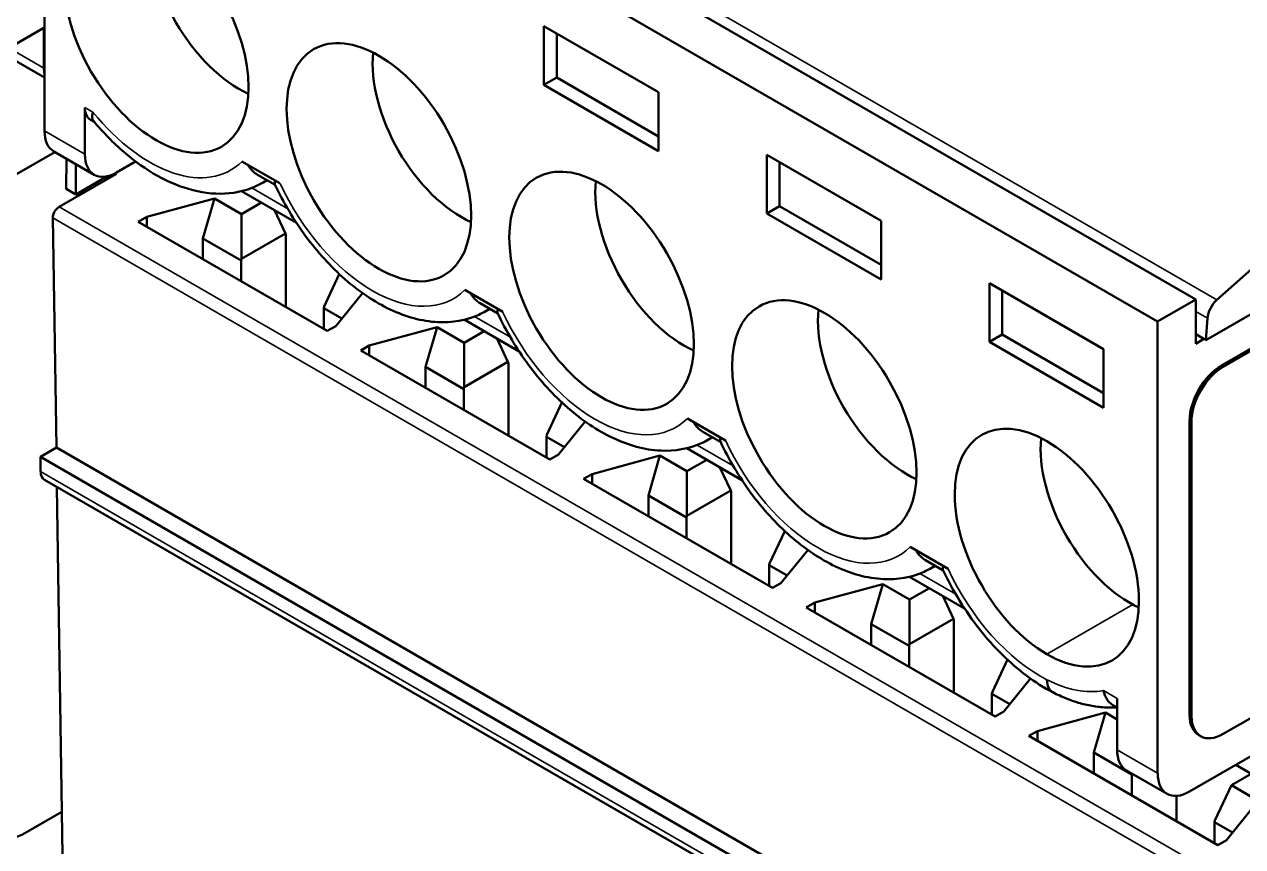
# Model space of a CAD drawing. Header units: millimetres. Extents: x 3100 to 5091, y 868 to 1900.
# Drawn here: x 4079.31 to 4092.85, y 1717.52 to 1726.66 of the extents above; entities that cross this region are included whole.
import ezdxf

# ---------------------------------------------------------------- set-up
doc = ezdxf.new("R2010")
doc.units = ezdxf.units.MM
doc.header["$LTSCALE"] = 1.8
doc.layers.add('외형선(ISO)', color=7, linetype='Continuous', lineweight=50)
doc.layers.add('좁은 외형선(ISO)', color=7, linetype='Continuous', lineweight=35)

msp = doc.modelspace()

# ---------------------------------------------------------------- linework, layer by layer
at = {"layer": '외형선(ISO)'}
for p, q in [((4079.961, 1730.742), (4092.332, 1723.599)), ((4079.537, 1725.475), (4079.537, 1730.497)), ((4079.537, 1730.497), (4091.907, 1723.354)), ((4085.087, 1726.639), (4085.087, 1725.986)), ((4086.36, 1725.904), (4085.087, 1726.639)), ((4079.53, 1726.622), (4078.54, 1726.051)), ((4079.53, 1726.173), (4079.53, 1726.622)), ((4085.229, 1726.067), (4085.229, 1726.557)), ((4079.053, 1726.347), (4079.537, 1726.068)), ((4085.087, 1725.986), (4085.229, 1726.067)), ((4085.087, 1725.986), (4086.36, 1725.251)), ((4086.36, 1725.414), (4085.229, 1726.067)), ((4086.36, 1725.251), (4086.36, 1725.904)), ((4079.985, 1725.216), (4079.985, 1725.736)), ((4092.564, 1723.596), (4095.04, 1725.791)), ((4080.047, 1725.599), (4080.089, 1725.574)), ((4096.45, 1725.462), (4092.442, 1723.149)), ((4079.148, 1724.948), (4079.652, 1725.239)), ((4080.088, 1724.988), (4079.64, 1725.246)), ((4079.777, 1724.83), (4079.782, 1725.164)), ((4087.562, 1725.21), (4087.562, 1724.557)), ((4088.835, 1724.475), (4087.562, 1725.21)), ((4079.883, 1724.769), (4079.883, 1725.106)), ((4080.549, 1725.134), (4080.338, 1725.012)), ((4081.731, 1725.135), (4082.153, 1724.892)), ((4087.704, 1724.638), (4087.704, 1725.128)), ((4080.335, 1724.998), (4079.699, 1724.63)), ((4080.23, 1724.969), (4079.883, 1724.769)), ((4080.237, 1724.941), (4080.237, 1724.971)), ((4080.335, 1724.998), (4080.324, 1725.004)), ((4082.1, 1724.874), (4081.902, 1724.988)), ((4081.967, 1724.901), (4082.01, 1724.926)), ((4092.615, 1722.865), (4096.297, 1724.991)), ((4096.218, 1724.92), (4092.636, 1722.852)), ((4079.777, 1724.83), (4079.883, 1724.769)), ((4081.725, 1724.804), (4082.337, 1724.451)), ((4080.672, 1724.518), (4081.426, 1724.722)), ((4081.297, 1724.279), (4081.426, 1724.722)), ((4081.426, 1724.722), (4081.726, 1724.549)), ((4081.726, 1724.549), (4081.946, 1724.677)), ((4087.562, 1724.557), (4087.704, 1724.638)), ((4088.835, 1723.985), (4087.704, 1724.638)), ((4079.629, 1724.507), (4079.668, 1721.954)), ((4080.672, 1724.518), (4080.577, 1724.463)), ((4080.672, 1724.408), (4080.672, 1724.518)), ((4081.726, 1724.549), (4081.726, 1724.054)), ((4082.213, 1724.335), (4082.094, 1724.592)), ((4087.562, 1724.557), (4088.835, 1723.822)), ((4088.835, 1723.822), (4088.835, 1724.475)), ((4082.677, 1723.251), (4080.577, 1724.463)), ((4081.726, 1724.054), (4082.213, 1724.335)), ((4082.213, 1724.335), (4082.217, 1724.32)), ((4081.297, 1724.047), (4081.297, 1724.279)), ((4081.297, 1724.279), (4081.722, 1724.034)), ((4082.217, 1723.516), (4082.217, 1724.32)), ((4081.726, 1724.054), (4081.722, 1724.034)), ((4081.722, 1723.802), (4081.722, 1724.034)), ((4082.812, 1723.883), (4082.645, 1723.523)), ((4082.772, 1723.305), (4083.07, 1723.672)), ((4084.206, 1723.707), (4084.628, 1723.463)), ((4090.037, 1723.781), (4090.037, 1723.128)), ((4091.306, 1723.048), (4090.037, 1723.781)), ((4090.179, 1723.21), (4090.179, 1723.699)), ((4082.645, 1723.523), (4082.641, 1723.503)), ((4084.575, 1723.445), (4084.377, 1723.559)), ((4091.907, 1723.354), (4092.332, 1723.599)), ((4092.332, 1723.599), (4092.332, 1723.109)), ((4082.641, 1723.272), (4082.641, 1723.503)), ((4082.839, 1723.389), (4082.641, 1723.503)), ((4084.442, 1723.472), (4084.485, 1723.497)), ((4092.442, 1723.149), (4092.46, 1723.392)), ((4082.677, 1723.251), (4082.772, 1723.305)), ((4083.146, 1723.089), (4083.901, 1723.293)), ((4083.772, 1722.85), (4083.901, 1723.293)), ((4083.901, 1723.293), (4084.201, 1723.12)), ((4084.2, 1723.376), (4084.812, 1723.022)), ((4091.907, 1718.333), (4091.907, 1723.354)), ((4084.201, 1723.12), (4084.421, 1723.248)), ((4084.201, 1723.12), (4084.201, 1722.625)), ((4084.687, 1722.906), (4084.568, 1723.163)), ((4090.037, 1723.128), (4090.179, 1723.21)), ((4090.037, 1723.128), (4091.306, 1722.395)), ((4090.179, 1723.21), (4091.306, 1722.558)), ((4092.332, 1723.213), (4092.421, 1723.161)), ((4092.332, 1723.109), (4092.421, 1723.161)), ((4092.421, 1723.161), (4092.442, 1723.149)), ((4083.146, 1723.089), (4083.052, 1723.034)), ((4085.152, 1721.822), (4083.052, 1723.034)), ((4083.146, 1722.98), (4083.146, 1723.089)), ((4091.306, 1722.395), (4091.306, 1723.048)), ((4083.772, 1722.85), (4084.197, 1722.605)), ((4083.772, 1722.618), (4083.772, 1722.85)), ((4084.201, 1722.625), (4084.687, 1722.906)), ((4084.687, 1722.906), (4084.692, 1722.891)), ((4084.692, 1722.088), (4084.692, 1722.891)), ((4084.201, 1722.625), (4084.197, 1722.605)), ((4084.197, 1722.373), (4084.197, 1722.605)), ((4085.287, 1722.455), (4085.12, 1722.095)), ((4085.247, 1721.877), (4085.544, 1722.243)), ((4086.681, 1722.278), (4087.103, 1722.034)), ((4092.261, 1718.976), (4092.261, 1722.252)), ((4092.282, 1722.24), (4092.282, 1718.963)), ((4085.12, 1722.095), (4085.116, 1722.075)), ((4085.314, 1721.96), (4085.116, 1722.075)), ((4085.116, 1721.843), (4085.116, 1722.075)), ((4087.05, 1722.016), (4086.852, 1722.13)), ((4086.917, 1722.043), (4086.959, 1722.068)), ((4079.491, 1721.852), (4079.668, 1721.954)), ((4079.668, 1721.954), (4092.756, 1714.398)), ((4086.675, 1721.947), (4087.287, 1721.593)), ((4079.493, 1721.687), (4079.491, 1721.852)), ((4079.491, 1721.852), (4092.579, 1714.295)), ((4085.152, 1721.822), (4085.247, 1721.877)), ((4085.621, 1721.66), (4086.376, 1721.864)), ((4086.247, 1721.421), (4086.376, 1721.864)), ((4086.376, 1721.864), (4086.675, 1721.692)), ((4086.675, 1721.692), (4086.896, 1721.819)), ((4085.621, 1721.66), (4085.527, 1721.605)), ((4085.621, 1721.551), (4085.621, 1721.66)), ((4086.675, 1721.692), (4086.675, 1721.196)), ((4087.162, 1721.477), (4087.043, 1721.734)), ((4092.616, 1714.043), (4079.537, 1721.595)), ((4079.674, 1721.515), (4079.736, 1717.424)), ((4087.627, 1720.393), (4085.527, 1721.605)), ((4086.247, 1721.421), (4086.671, 1721.176)), ((4086.247, 1721.189), (4086.247, 1721.421)), ((4086.675, 1721.196), (4087.162, 1721.477)), ((4087.162, 1721.477), (4087.166, 1721.462)), ((4087.166, 1720.659), (4087.166, 1721.462)), ((4086.675, 1721.196), (4086.671, 1721.176)), ((4086.671, 1720.945), (4086.671, 1721.176)), ((4087.762, 1721.026), (4087.595, 1720.666)), ((4087.721, 1720.448), (4088.019, 1720.814)), ((4089.156, 1720.849), (4089.578, 1720.605)), ((4089.524, 1720.587), (4089.327, 1720.701)), ((4087.595, 1720.666), (4087.591, 1720.646)), ((4087.591, 1720.414), (4087.591, 1720.646)), ((4087.789, 1720.531), (4087.591, 1720.646)), ((4089.391, 1720.614), (4089.434, 1720.639)), ((4087.627, 1720.393), (4087.721, 1720.448)), ((4088.096, 1720.231), (4088.851, 1720.436)), ((4088.722, 1719.992), (4088.851, 1720.436)), ((4088.851, 1720.436), (4089.15, 1720.263)), ((4089.15, 1720.518), (4089.761, 1720.165)), ((4089.15, 1720.263), (4089.371, 1720.39)), ((4089.637, 1720.049), (4089.518, 1720.305)), ((4088.096, 1720.231), (4088.001, 1720.177)), ((4090.102, 1718.964), (4088.001, 1720.177)), ((4088.096, 1720.122), (4088.096, 1720.231)), ((4089.15, 1720.263), (4089.15, 1719.768)), ((4089.15, 1719.768), (4089.637, 1720.049)), ((4089.637, 1720.049), (4089.641, 1720.033)), ((4089.641, 1719.23), (4089.641, 1720.033)), ((4088.722, 1719.992), (4089.146, 1719.748)), ((4088.722, 1719.761), (4088.722, 1719.992)), ((4089.15, 1719.768), (4089.146, 1719.748)), ((4089.146, 1719.516), (4089.146, 1719.748)), ((4090.237, 1719.597), (4090.07, 1719.237)), ((4090.196, 1719.019), (4090.494, 1719.386)), ((4090.07, 1719.237), (4090.065, 1719.217)), ((4090.065, 1718.985), (4090.065, 1719.217)), ((4090.264, 1719.102), (4090.065, 1719.217)), ((4091.41, 1719.09), (4091.456, 1719.064)), ((4091.456, 1718.593), (4091.456, 1719.165)), ((4092.636, 1718.77), (4093.258, 1719.129)), ((4090.102, 1718.964), (4090.196, 1719.019)), ((4090.571, 1718.802), (4091.326, 1719.007)), ((4091.197, 1718.564), (4091.326, 1719.007)), ((4091.326, 1719.007), (4091.456, 1718.931)), ((4092.261, 1718.976), (4092.282, 1718.963)), ((4090.571, 1718.802), (4090.476, 1718.748)), ((4090.571, 1718.693), (4090.571, 1718.802)), ((4092.576, 1717.535), (4090.476, 1718.748)), ((4093.251, 1718.7), (4092.261, 1718.129)), ((4092.386, 1718.745), (4092.364, 1718.757)), ((4091.197, 1718.564), (4091.621, 1718.319)), ((4091.197, 1718.332), (4091.197, 1718.564)), ((4092.774, 1718.425), (4093.258, 1718.146)), ((4091.56, 1718.365), (4092.011, 1718.104)), ((4091.623, 1718.328), (4091.621, 1718.319)), ((4091.621, 1718.087), (4091.621, 1718.319)), ((4092.726, 1718.199), (4092.946, 1718.326)), ((4092.726, 1718.199), (4092.544, 1717.808)), ((4093.025, 1718.026), (4092.726, 1718.199)), ((4092.116, 1717.801), (4092.116, 1718.081)), ((4092.671, 1717.59), (4093.025, 1718.026)), ((4079.728, 1717.903), (4079.317, 1717.665)), ((4092.544, 1717.808), (4092.54, 1717.788)), ((4092.739, 1717.673), (4092.54, 1717.788)), ((4092.54, 1717.556), (4092.54, 1717.788)), ((4092.576, 1717.535), (4092.671, 1717.59))]:
    msp.add_line(p, q, dxfattribs=at)
for centre in [(4080.778, 1726.555), (4083.252, 1725.126), (4085.727, 1723.697), (4088.202, 1722.268)]:
    msp.add_ellipse(centre, major_axis=(-0.725, 1.256), ratio=0.57735, dxfattribs=at)
for centre, major_axis, ratio, start_param, end_param in [((4081.697, 1727.085), (0.7, -1.212), 0.57735, 3.821315, 5.603), ((4084.172, 1725.656), (0.7, -1.212), 0.57735, 3.821315, 5.603), ((4079.742, 1726.296), (0.15, 0.26), 0.57735, 2.356194, 2.615116), ((4080.197, 1725.859), (-0.15, -0.26), 0.57735, 5.497787, 6.283185), ((4079.89, 1725.679), (-0.25, -0.433), 0.57735, 5.497787, 6.283185), ((4080.338, 1725.421), (-0.25, -0.433), 0.57735, 5.497787, 7.068583), ((4086.647, 1724.228), (0.7, -1.212), 0.57735, 3.821315, 5.603), ((4079.7, 1724.548), (-0.0487, -0.0874), 0.587337, 3.917954, 5.488751), ((4092.601, 1723.459), (-0.1, -0.173), 0.57735, 4.18879, 5.410521), ((4089.121, 1722.799), (0.7, -1.212), 0.57735, 3.821315, 5.603), ((4092.615, 1722.456), (-0.25, -0.433), 0.57735, 3.926991, 5.497787), ((4092.636, 1722.444), (-0.25, -0.433), 0.57735, 3.926991, 5.497787), ((4090.677, 1720.84), (-0.725, 1.256), 0.57735, 5.499511, 8.637656), ((4091.596, 1721.37), (0.7, -1.212), 0.57735, 3.821315, 5.599385), ((4090.674, 1720.842), (0.725, -1.256), 0.57735, 5.499511, 8.637656), ((4079.635, 1721.769), (-0.097, -0.175), 0.587337, 5.488751, 6.274149), ((4090.889, 1719.495), (-0.15, -0.26), 0.577133, 5.496593, 6.346639), ((4092.614, 1719.19), (-0.25, -0.433), 0.57735, 5.523799, 6.283185), ((4092.636, 1719.178), (-0.25, -0.433), 0.57735, 5.523799, 7.068583), ((4091.81, 1718.798), (-0.25, -0.433), 0.57735, 5.497787, 6.283185), ((4092.261, 1718.537), (-0.25, -0.433), 0.57735, 5.497787, 7.068583), ((4079.324, 1718.07), (-0.256, -0.429), 0.567188, 5.506214, 7.077011)]:
    msp.add_ellipse(centre, major_axis=major_axis, ratio=ratio, start_param=start_param, end_param=end_param, dxfattribs=at)
for points, knots in [([(4080.083, 1725.582), (4080.082, 1725.584), (4080.08, 1725.585), (4080.079, 1725.588), (4080.077, 1725.591), (4080.075, 1725.595), (4080.073, 1725.599), (4080.071, 1725.604), (4080.07, 1725.608), (4080.069, 1725.613), (4080.068, 1725.618), (4080.067, 1725.623), (4080.067, 1725.629), (4080.067, 1725.634), (4080.067, 1725.64), (4080.067, 1725.646), (4080.068, 1725.652), (4080.069, 1725.658), (4080.07, 1725.665), (4080.071, 1725.671), (4080.072, 1725.678), (4080.074, 1725.684)], [0.282554, 0.282554, 0.282554, 0.282554, 0.2993637, 0.2993637, 0.2993637, 0.3291936, 0.3291936, 0.3291936, 0.3590076, 0.3590076, 0.3590076, 0.3889136, 0.3889136, 0.3889136, 0.4189471, 0.4189471, 0.4189471, 0.4489733, 0.4489733, 0.4489733, 0.4788553, 0.4788553, 0.4788553, 0.4788553]), ([(4080.083, 1725.582), (4080.189, 1725.455), (4080.302, 1725.339), (4080.541, 1725.135), (4080.665, 1725.046), (4080.922, 1724.904), (4081.054, 1724.849), (4081.321, 1724.781), (4081.456, 1724.768), (4081.722, 1724.795), (4081.852, 1724.834), (4081.967, 1724.901)], [1.076929, 1.076929, 1.076929, 1.076929, 1.332782, 1.332782, 1.588635, 1.588635, 1.844488, 1.844488, 2.100341, 2.100341, 2.356194, 2.356194, 2.356194, 2.356194]), ([(4081.902, 1724.988), (4081.902, 1724.988), (4081.902, 1724.988), (4081.902, 1724.988), (4081.896, 1724.991), (4081.89, 1724.995), (4081.884, 1725), (4081.878, 1725.004), (4081.872, 1725.009), (4081.866, 1725.013), (4081.86, 1725.018), (4081.855, 1725.023), (4081.849, 1725.029), (4081.838, 1725.04), (4081.828, 1725.052), (4081.819, 1725.065), (4081.814, 1725.071), (4081.809, 1725.078), (4081.805, 1725.085), (4081.802, 1725.089), (4081.799, 1725.093), (4081.797, 1725.098)], [0.2407241, 0.2407241, 0.2407241, 0.2407241, 0.2407597, 0.2407597, 0.2407597, 0.2675408, 0.2675408, 0.2675408, 0.2942374, 0.2942374, 0.2942374, 0.3208869, 0.3208869, 0.3208869, 0.3741831, 0.3741831, 0.3741831, 0.400827, 0.400827, 0.400827, 0.4169882, 0.4169882, 0.4169882, 0.4169882]), ([(4082.1, 1724.922), (4082.099, 1724.92), (4082.099, 1724.918), (4082.098, 1724.916), (4082.097, 1724.912), (4082.096, 1724.908), (4082.095, 1724.905), (4082.094, 1724.898), (4082.094, 1724.892), (4082.095, 1724.887), (4082.095, 1724.885), (4082.096, 1724.882), (4082.097, 1724.88), (4082.097, 1724.88), (4082.097, 1724.88), (4082.097, 1724.88)], [0.0105272, 0.0105272, 0.0105272, 0.0105272, 0.0266884, 0.0266884, 0.0266884, 0.0533323, 0.0533323, 0.0533323, 0.1066284, 0.1066284, 0.1066284, 0.133278, 0.133278, 0.133278, 0.1339087, 0.1339087, 0.1339087, 0.1339087]), ([(4082.097, 1724.88), (4082.191, 1724.679), (4082.307, 1724.484), (4082.57, 1724.127), (4082.717, 1723.965), (4083.034, 1723.687), (4083.203, 1723.572), (4083.551, 1723.408), (4083.73, 1723.357), (4084.065, 1723.341), (4084.221, 1723.368), (4084.389, 1723.443), (4084.416, 1723.457), (4084.442, 1723.472)], [0.637054, 0.637054, 0.637054, 0.637054, 0.977006, 0.977006, 1.317214, 1.317214, 1.660915, 1.660915, 2.001281, 2.001281, 2.298494, 2.298494, 2.356194, 2.356194, 2.356194, 2.356194]), ([(4084.377, 1723.559), (4084.377, 1723.559), (4084.377, 1723.559), (4084.377, 1723.559), (4084.371, 1723.562), (4084.365, 1723.566), (4084.359, 1723.571), (4084.353, 1723.575), (4084.347, 1723.58), (4084.341, 1723.585), (4084.335, 1723.589), (4084.33, 1723.595), (4084.324, 1723.6), (4084.313, 1723.611), (4084.303, 1723.623), (4084.293, 1723.636), (4084.289, 1723.642), (4084.284, 1723.649), (4084.28, 1723.656), (4084.277, 1723.66), (4084.274, 1723.664), (4084.272, 1723.669)], [0.2407241, 0.2407241, 0.2407241, 0.2407241, 0.2407597, 0.2407597, 0.2407597, 0.2675408, 0.2675408, 0.2675408, 0.2942374, 0.2942374, 0.2942374, 0.3208869, 0.3208869, 0.3208869, 0.3741831, 0.3741831, 0.3741831, 0.400827, 0.400827, 0.400827, 0.4169882, 0.4169882, 0.4169882, 0.4169882]), ([(4084.575, 1723.493), (4084.574, 1723.491), (4084.574, 1723.489), (4084.573, 1723.487), (4084.572, 1723.483), (4084.571, 1723.48), (4084.57, 1723.476), (4084.569, 1723.47), (4084.569, 1723.464), (4084.57, 1723.458), (4084.57, 1723.456), (4084.571, 1723.454), (4084.572, 1723.451), (4084.572, 1723.451), (4084.572, 1723.451), (4084.572, 1723.451)], [0.0105272, 0.0105272, 0.0105272, 0.0105272, 0.0266884, 0.0266884, 0.0266884, 0.0533323, 0.0533323, 0.0533323, 0.1066284, 0.1066284, 0.1066284, 0.133278, 0.133278, 0.133278, 0.1339087, 0.1339087, 0.1339087, 0.1339087]), ([(4084.572, 1723.451), (4084.666, 1723.25), (4084.781, 1723.055), (4085.045, 1722.698), (4085.192, 1722.536), (4085.509, 1722.258), (4085.678, 1722.144), (4086.026, 1721.979), (4086.205, 1721.928), (4086.54, 1721.913), (4086.696, 1721.939), (4086.864, 1722.015), (4086.891, 1722.028), (4086.917, 1722.043)], [0.637054, 0.637054, 0.637054, 0.637054, 0.977006, 0.977006, 1.317214, 1.317214, 1.660915, 1.660915, 2.001281, 2.001281, 2.298494, 2.298494, 2.356194, 2.356194, 2.356194, 2.356194]), ([(4086.852, 1722.13), (4086.852, 1722.13), (4086.852, 1722.13), (4086.852, 1722.13), (4086.846, 1722.134), (4086.84, 1722.138), (4086.834, 1722.142), (4086.828, 1722.146), (4086.822, 1722.151), (4086.816, 1722.156), (4086.81, 1722.161), (4086.805, 1722.166), (4086.799, 1722.171), (4086.788, 1722.182), (4086.778, 1722.194), (4086.768, 1722.207), (4086.764, 1722.214), (4086.759, 1722.22), (4086.755, 1722.227), (4086.752, 1722.231), (4086.749, 1722.235), (4086.747, 1722.24)], [0.2407241, 0.2407241, 0.2407241, 0.2407241, 0.2407597, 0.2407597, 0.2407597, 0.2675408, 0.2675408, 0.2675408, 0.2942374, 0.2942374, 0.2942374, 0.3208869, 0.3208869, 0.3208869, 0.3741831, 0.3741831, 0.3741831, 0.400827, 0.400827, 0.400827, 0.4169882, 0.4169882, 0.4169882, 0.4169882]), ([(4087.05, 1722.065), (4087.049, 1722.062), (4087.048, 1722.06), (4087.048, 1722.058), (4087.047, 1722.054), (4087.046, 1722.051), (4087.045, 1722.047), (4087.044, 1722.041), (4087.044, 1722.035), (4087.044, 1722.03), (4087.045, 1722.027), (4087.046, 1722.025), (4087.047, 1722.023), (4087.047, 1722.022), (4087.047, 1722.022), (4087.047, 1722.022)], [0.0105272, 0.0105272, 0.0105272, 0.0105272, 0.0266884, 0.0266884, 0.0266884, 0.0533323, 0.0533323, 0.0533323, 0.1066284, 0.1066284, 0.1066284, 0.133278, 0.133278, 0.133278, 0.1339087, 0.1339087, 0.1339087, 0.1339087]), ([(4087.047, 1722.022), (4087.141, 1721.821), (4087.256, 1721.626), (4087.519, 1721.27), (4087.667, 1721.107), (4087.984, 1720.83), (4088.153, 1720.715), (4088.501, 1720.55), (4088.68, 1720.5), (4089.015, 1720.484), (4089.171, 1720.51), (4089.339, 1720.586), (4089.365, 1720.599), (4089.391, 1720.614)], [0.637054, 0.637054, 0.637054, 0.637054, 0.977006, 0.977006, 1.317214, 1.317214, 1.660915, 1.660915, 2.001281, 2.001281, 2.298494, 2.298494, 2.356194, 2.356194, 2.356194, 2.356194]), ([(4089.327, 1720.701), (4089.327, 1720.701), (4089.327, 1720.701), (4089.327, 1720.701), (4089.321, 1720.705), (4089.315, 1720.709), (4089.309, 1720.713), (4089.302, 1720.717), (4089.297, 1720.722), (4089.291, 1720.727), (4089.285, 1720.732), (4089.279, 1720.737), (4089.274, 1720.742), (4089.263, 1720.753), (4089.253, 1720.765), (4089.243, 1720.778), (4089.238, 1720.785), (4089.234, 1720.791), (4089.229, 1720.798), (4089.227, 1720.802), (4089.224, 1720.807), (4089.222, 1720.811)], [0.2407241, 0.2407241, 0.2407241, 0.2407241, 0.2407597, 0.2407597, 0.2407597, 0.2675408, 0.2675408, 0.2675408, 0.2942374, 0.2942374, 0.2942374, 0.3208869, 0.3208869, 0.3208869, 0.3741831, 0.3741831, 0.3741831, 0.400827, 0.400827, 0.400827, 0.4169882, 0.4169882, 0.4169882, 0.4169882]), ([(4089.525, 1720.636), (4089.524, 1720.633), (4089.523, 1720.631), (4089.523, 1720.629), (4089.521, 1720.625), (4089.521, 1720.622), (4089.52, 1720.618), (4089.519, 1720.612), (4089.518, 1720.606), (4089.519, 1720.601), (4089.52, 1720.598), (4089.52, 1720.596), (4089.521, 1720.594), (4089.521, 1720.594), (4089.521, 1720.594), (4089.521, 1720.594)], [0.0105272, 0.0105272, 0.0105272, 0.0105272, 0.0266884, 0.0266884, 0.0266884, 0.0533323, 0.0533323, 0.0533323, 0.1066284, 0.1066284, 0.1066284, 0.133278, 0.133278, 0.133278, 0.1339087, 0.1339087, 0.1339087, 0.1339087]), ([(4089.521, 1720.594), (4089.576, 1720.477), (4089.638, 1720.362), (4089.774, 1720.142), (4089.847, 1720.036), (4090.006, 1719.835), (4090.09, 1719.741), (4090.265, 1719.567), (4090.357, 1719.487), (4090.546, 1719.346), (4090.644, 1719.284), (4090.743, 1719.233)], [0.6370543, 0.6370543, 0.6370543, 0.6370543, 0.8340178, 0.8340178, 1.0309813, 1.0309813, 1.2279449, 1.2279449, 1.4249084, 1.4249084, 1.6218719, 1.6218719, 1.6218719, 1.6218719]), ([(4090.677, 1719.372), (4090.677, 1719.342), (4090.683, 1719.31), (4090.703, 1719.266), (4090.721, 1719.246), (4090.741, 1719.234), (4090.742, 1719.233), (4090.743, 1719.233)], [0.13343006, 0.13343006, 0.13343006, 0.13343006, 0.14454754, 0.14454754, 0.1556678, 0.1556678, 0.15649624, 0.15649624, 0.15649624, 0.15649624]), ([(4090.743, 1719.233), (4090.793, 1719.207), (4090.843, 1719.184), (4090.944, 1719.144), (4090.994, 1719.126), (4091.096, 1719.097), (4091.147, 1719.086), (4091.25, 1719.07), (4091.302, 1719.065), (4091.387, 1719.063), (4091.42, 1719.063), (4091.453, 1719.065)], [1.6243458, 1.6243458, 1.6243458, 1.6243458, 1.7222782, 1.7222782, 1.8202105, 1.8202105, 1.9181428, 1.9181428, 2.0160752, 2.0160752, 2.0797706, 2.0797706, 2.0797706, 2.0797706]), ([(4091.304, 1719.253), (4091.306, 1719.244), (4091.309, 1719.235), (4091.311, 1719.226), (4091.314, 1719.218), (4091.317, 1719.209), (4091.32, 1719.201), (4091.324, 1719.193), (4091.327, 1719.185), (4091.331, 1719.178), (4091.335, 1719.17), (4091.339, 1719.163), (4091.343, 1719.156), (4091.348, 1719.149), (4091.353, 1719.143), (4091.357, 1719.136), (4091.362, 1719.13), (4091.368, 1719.124), (4091.373, 1719.119), (4091.378, 1719.114), (4091.384, 1719.109), (4091.39, 1719.104), (4091.396, 1719.099), (4091.402, 1719.095), (4091.408, 1719.091), (4091.409, 1719.091), (4091.409, 1719.091), (4091.41, 1719.09)], [0, 0, 0, 0, 0.0300192, 0.0300192, 0.0300192, 0.0601847, 0.0601847, 0.0601847, 0.0903616, 0.0903616, 0.0903616, 0.1204176, 0.1204176, 0.1204176, 0.1503652, 0.1503652, 0.1503652, 0.1803345, 0.1803345, 0.1803345, 0.210278, 0.210278, 0.210278, 0.240248, 0.240248, 0.240248, 0.2437564, 0.2437564, 0.2437564, 0.2437564])]:
    msp.add_open_spline(points, degree=3, knots=knots, dxfattribs=at)
at = {"layer": '좁은 외형선(ISO)'}
for p, q in [((4080.151, 1730.763), (4092.564, 1723.596)), ((4079.53, 1726.173), (4079.141, 1726.398)), ((4080.074, 1725.684), (4079.985, 1725.736)), ((4079.537, 1725.475), (4079.985, 1725.216)), ((4082.239, 1724.609), (4081.839, 1724.84)), ((4079.699, 1724.63), (4092.866, 1717.028)), ((4092.794, 1716.907), (4079.629, 1724.507)), ((4084.714, 1723.18), (4084.314, 1723.411)), ((4092.332, 1723.466), (4092.46, 1723.392)), ((4092.636, 1722.852), (4092.615, 1722.865)), ((4092.282, 1722.24), (4092.261, 1722.252)), ((4087.189, 1721.751), (4086.789, 1721.982)), ((4079.493, 1721.687), (4092.577, 1714.134)), ((4089.663, 1720.323), (4089.264, 1720.553)), ((4091.63, 1720.208), (4090.675, 1719.657)), ((4091.456, 1719.165), (4091.304, 1719.253)), ((4091.907, 1718.333), (4091.456, 1718.593))]:
    msp.add_line(p, q, dxfattribs=at)
for centre, major_axis, start_param, end_param in [((4080.705, 1726.597), (0.9, -1.559), 4.979518, 6.435901), ((4080.917, 1726.72), (1.05, -1.819), 0, 0.040059), ((4083.18, 1725.168), (0.9, -1.559), 4.559673, 6.435901), ((4083.392, 1725.291), (1.05, -1.819), 0, 0.040059), ((4085.654, 1723.739), (0.9, -1.559), 4.559673, 6.435901), ((4085.867, 1723.862), (1.05, -1.819), 0, 0.040059), ((4088.129, 1722.311), (0.9, -1.559), 4.559673, 6.435901), ((4088.341, 1722.433), (1.05, -1.819), 0, 0.040059), ((4090.604, 1720.882), (0.9, -1.559), 4.559673, 5.555053), ((4090.601, 1720.884), (0.9, -1.559), 5.557826, 6.083473)]:
    msp.add_ellipse(centre, major_axis=major_axis, ratio=0.57735, start_param=start_param, end_param=end_param, dxfattribs=at)

doc.saveas('drawing.dxf')
